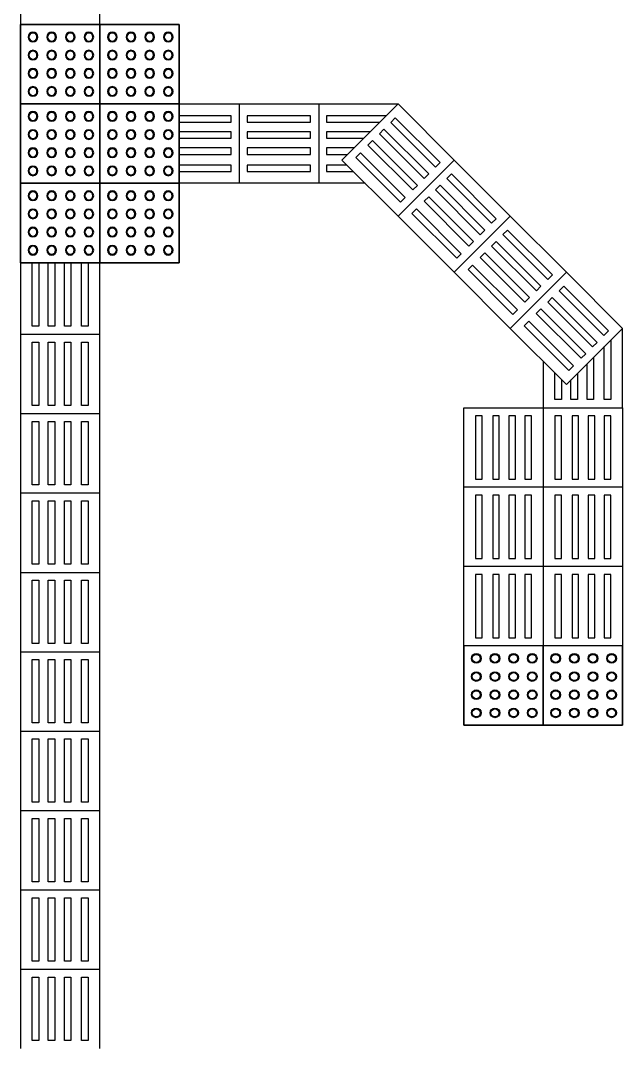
# Model space of a CAD drawing. Header units: metres. Extents: x 341 to 459, y 1341 to 1425.
# Drawn here: x 432.959 to 434.855, y 1391.608 to 1394.833 of the extents above; entities that cross this region are included whole.
import ezdxf

# ---------------------------------------------------------------- set-up
doc = ezdxf.new("R2010")
doc.units = ezdxf.units.M
doc.layers.add('Itens de detalhe', color=7, linetype='Continuous')
doc.layers.add('Notas de texto-1', color=7, linetype='Continuous')

# ---------------------------------------------------------------- blocks, each defined once
blk = doc.blocks.new('piso tatil')
at = {"layer": 'Itens de detalhe', "color": 252, "true_color": 0x939598}
for p, q in [((-78.855, 45.4366), (-78.855, 45.1866)), ((-78.855, 45.4366), (-78.855, 45.1866)), ((-78.605, 45.1866), (-78.605, 45.4366)), ((-78.605, 45.1866), (-78.605, 45.4366)), ((-78.855, 44.4366), (-78.855, 44.2113)), ((-78.855, 44.4366), (-78.855, 44.2113)), ((-78.8181, 44.237), (-78.8181, 44.4365)), ((-78.8181, 44.4365), (-78.7976, 44.4365)), ((-78.7976, 44.4365), (-78.7976, 44.237)), ((-78.7674, 44.237), (-78.7674, 44.4365)), ((-78.7674, 44.4365), (-78.7469, 44.4365)), ((-78.7469, 44.4365), (-78.7469, 44.237)), ((-78.7167, 44.237), (-78.7167, 44.4365)), ((-78.7167, 44.4365), (-78.6962, 44.4365)), ((-78.6962, 44.4365), (-78.6962, 44.237)), ((-78.6624, 44.237), (-78.6624, 44.4365)), ((-78.6624, 44.4365), (-78.642, 44.4365)), ((-78.642, 44.4365), (-78.642, 44.237)), ((-78.605, 44.2113), (-78.605, 44.4366)), ((-78.605, 44.2113), (-78.605, 44.4366)), ((-78.7976, 44.237), (-78.8181, 44.237)), ((-78.7469, 44.237), (-78.7674, 44.237)), ((-78.6962, 44.237), (-78.7167, 44.237)), ((-78.642, 44.237), (-78.6624, 44.237)), ((-76.9585, 43.9795), (-76.9585, 44.2295)), ((-76.9585, 43.9795), (-76.9585, 44.2295)), ((-78.855, 44.2113), (-78.855, 43.9613)), ((-78.855, 44.2113), (-78.855, 43.9613)), ((-78.855, 44.2113), (-78.605, 44.2113)), ((-78.855, 44.2113), (-78.605, 44.2113)), ((-78.8181, 43.987), (-78.8181, 44.1865)), ((-78.8181, 44.1865), (-78.7976, 44.1865)), ((-78.7976, 44.1865), (-78.7976, 43.987)), ((-78.7674, 43.987), (-78.7674, 44.1865)), ((-78.7674, 44.1865), (-78.7469, 44.1865)), ((-78.7469, 44.1865), (-78.7469, 43.987)), ((-78.7167, 43.987), (-78.7167, 44.1865)), ((-78.7167, 44.1865), (-78.6962, 44.1865)), ((-78.6962, 44.1865), (-78.6962, 43.987)), ((-78.6624, 43.987), (-78.6624, 44.1865)), ((-78.6624, 44.1865), (-78.642, 44.1865)), ((-78.642, 44.1865), (-78.642, 43.987)), ((-78.605, 43.9613), (-78.605, 44.2113)), ((-78.605, 43.9613), (-78.605, 44.2113)), ((-76.9954, 44.1925), (-76.9954, 44.0052)), ((-77.0159, 44.0052), (-77.0159, 44.1721)), ((-77.2085, 44.1259), (-77.2085, 43.9795)), ((-77.2085, 44.1259), (-77.2085, 43.9795)), ((-77.0497, 44.1383), (-77.0497, 44.0052)), ((-77.0701, 44.0052), (-77.0701, 44.1179)), ((-77.1715, 44.0052), (-77.1715, 44.089)), ((-77.1511, 44.0685), (-77.1511, 44.0052)), ((-77.1208, 44.0052), (-77.1208, 44.0672)), ((-77.1004, 44.0876), (-77.1004, 44.0052)), ((-77.1511, 44.0052), (-77.1715, 44.0052)), ((-77.1004, 44.0052), (-77.1208, 44.0052)), ((-77.0497, 44.0052), (-77.0701, 44.0052)), ((-76.9954, 44.0052), (-77.0159, 44.0052)), ((-78.855, 43.9613), (-78.855, 43.7113)), ((-78.855, 43.9613), (-78.855, 43.7113)), ((-78.855, 43.9613), (-78.605, 43.9613)), ((-78.855, 43.9613), (-78.605, 43.9613)), ((-78.7976, 43.987), (-78.8181, 43.987)), ((-78.7469, 43.987), (-78.7674, 43.987)), ((-78.6962, 43.987), (-78.7167, 43.987)), ((-78.642, 43.987), (-78.6624, 43.987)), ((-78.605, 43.7113), (-78.605, 43.9613)), ((-78.605, 43.7113), (-78.605, 43.9613)), ((-77.2085, 43.9795), (-76.9585, 43.9795)), ((-77.2085, 43.9795), (-76.9585, 43.9795)), ((-78.8181, 43.737), (-78.8181, 43.9365)), ((-78.8181, 43.9365), (-78.7976, 43.9365)), ((-78.7976, 43.9365), (-78.7976, 43.737)), ((-78.7674, 43.737), (-78.7674, 43.9365)), ((-78.7674, 43.9365), (-78.7469, 43.9365)), ((-78.7469, 43.9365), (-78.7469, 43.737)), ((-78.7167, 43.737), (-78.7167, 43.9365)), ((-78.7167, 43.9365), (-78.6962, 43.9365)), ((-78.6962, 43.9365), (-78.6962, 43.737)), ((-78.6624, 43.737), (-78.6624, 43.9365)), ((-78.6624, 43.9365), (-78.642, 43.9365)), ((-78.642, 43.9365), (-78.642, 43.737)), ((-78.7976, 43.737), (-78.8181, 43.737)), ((-78.7469, 43.737), (-78.7674, 43.737)), ((-78.6962, 43.737), (-78.7167, 43.737)), ((-78.642, 43.737), (-78.6624, 43.737)), ((-78.855, 43.7113), (-78.855, 43.4613)), ((-78.855, 43.7113), (-78.855, 43.4613)), ((-78.855, 43.7113), (-78.605, 43.7113)), ((-78.855, 43.7113), (-78.605, 43.7113)), ((-78.605, 43.4613), (-78.605, 43.7113)), ((-78.605, 43.4613), (-78.605, 43.7113)), ((-78.8181, 43.487), (-78.8181, 43.6865)), ((-78.8181, 43.6865), (-78.7976, 43.6865)), ((-78.7976, 43.6865), (-78.7976, 43.487)), ((-78.7674, 43.487), (-78.7674, 43.6865)), ((-78.7674, 43.6865), (-78.7469, 43.6865)), ((-78.7469, 43.6865), (-78.7469, 43.487)), ((-78.7167, 43.487), (-78.7167, 43.6865)), ((-78.7167, 43.6865), (-78.6962, 43.6865)), ((-78.6962, 43.6865), (-78.6962, 43.487)), ((-78.6624, 43.487), (-78.6624, 43.6865)), ((-78.6624, 43.6865), (-78.642, 43.6865)), ((-78.642, 43.6865), (-78.642, 43.487)), ((-78.7976, 43.487), (-78.8181, 43.487)), ((-78.7469, 43.487), (-78.7674, 43.487)), ((-78.6962, 43.487), (-78.7167, 43.487)), ((-78.642, 43.487), (-78.6624, 43.487)), ((-78.855, 43.4613), (-78.855, 43.2113)), ((-78.855, 43.4613), (-78.855, 43.2113)), ((-78.855, 43.4613), (-78.605, 43.4613)), ((-78.855, 43.4613), (-78.605, 43.4613)), ((-78.605, 43.2113), (-78.605, 43.4613)), ((-78.605, 43.2113), (-78.605, 43.4613)), ((-78.8181, 43.237), (-78.8181, 43.4365)), ((-78.8181, 43.4365), (-78.7976, 43.4365)), ((-78.7976, 43.4365), (-78.7976, 43.237)), ((-78.7674, 43.237), (-78.7674, 43.4365)), ((-78.7674, 43.4365), (-78.7469, 43.4365)), ((-78.7469, 43.4365), (-78.7469, 43.237)), ((-78.7167, 43.237), (-78.7167, 43.4365)), ((-78.7167, 43.4365), (-78.6962, 43.4365)), ((-78.6962, 43.4365), (-78.6962, 43.237)), ((-78.6624, 43.237), (-78.6624, 43.4365)), ((-78.6624, 43.4365), (-78.642, 43.4365)), ((-78.642, 43.4365), (-78.642, 43.237)), ((-78.7976, 43.237), (-78.8181, 43.237)), ((-78.7469, 43.237), (-78.7674, 43.237)), ((-78.6962, 43.237), (-78.7167, 43.237)), ((-78.642, 43.237), (-78.6624, 43.237)), ((-77.4585, 43.2295), (-77.4585, 42.9795)), ((-77.4585, 42.9795), (-77.4585, 43.2295)), ((-77.2085, 42.9795), (-77.2085, 43.2295)), ((-77.2085, 43.2295), (-77.2085, 42.9795)), ((-76.9585, 42.9795), (-76.9585, 43.2295)), ((-76.9585, 43.2295), (-76.9585, 42.9795)), ((-78.855, 43.2113), (-78.855, 42.9613)), ((-78.855, 43.2113), (-78.855, 42.9613)), ((-78.855, 43.2113), (-78.605, 43.2113)), ((-78.855, 43.2113), (-78.605, 43.2113)), ((-78.8181, 42.987), (-78.8181, 43.1865)), ((-78.8181, 43.1865), (-78.7976, 43.1865)), ((-78.7976, 43.1865), (-78.7976, 42.987)), ((-78.7674, 42.987), (-78.7674, 43.1865)), ((-78.7674, 43.1865), (-78.7469, 43.1865)), ((-78.7469, 43.1865), (-78.7469, 42.987)), ((-78.7167, 42.987), (-78.7167, 43.1865)), ((-78.7167, 43.1865), (-78.6962, 43.1865)), ((-78.6962, 43.1865), (-78.6962, 42.987)), ((-78.6624, 42.987), (-78.6624, 43.1865)), ((-78.6624, 43.1865), (-78.642, 43.1865)), ((-78.642, 43.1865), (-78.642, 42.987)), ((-78.605, 42.9613), (-78.605, 43.2113)), ((-78.605, 42.9613), (-78.605, 43.2113)), ((-78.855, 42.9613), (-78.855, 42.7113)), ((-78.855, 42.9613), (-78.855, 42.7113)), ((-78.855, 42.9613), (-78.605, 42.9613)), ((-78.855, 42.9613), (-78.605, 42.9613)), ((-78.7976, 42.987), (-78.8181, 42.987)), ((-78.7469, 42.987), (-78.7674, 42.987)), ((-78.6962, 42.987), (-78.7167, 42.987)), ((-78.642, 42.987), (-78.6624, 42.987)), ((-78.605, 42.7113), (-78.605, 42.9613)), ((-78.605, 42.7113), (-78.605, 42.9613)), ((-77.4585, 42.9795), (-77.2085, 42.9795)), ((-77.2085, 42.9795), (-77.4585, 42.9795)), ((-77.2085, 42.9795), (-76.9585, 42.9795)), ((-76.9585, 42.9795), (-77.2085, 42.9795)), ((-78.8181, 42.737), (-78.8181, 42.9365)), ((-78.8181, 42.9365), (-78.7976, 42.9365)), ((-78.7976, 42.9365), (-78.7976, 42.737)), ((-78.7674, 42.737), (-78.7674, 42.9365)), ((-78.7674, 42.9365), (-78.7469, 42.9365)), ((-78.7469, 42.9365), (-78.7469, 42.737)), ((-78.7167, 42.737), (-78.7167, 42.9365)), ((-78.7167, 42.9365), (-78.6962, 42.9365)), ((-78.6962, 42.9365), (-78.6962, 42.737)), ((-78.6624, 42.737), (-78.6624, 42.9365)), ((-78.6624, 42.9365), (-78.642, 42.9365)), ((-78.642, 42.9365), (-78.642, 42.737)), ((-78.7976, 42.737), (-78.8181, 42.737)), ((-78.7469, 42.737), (-78.7674, 42.737)), ((-78.6962, 42.737), (-78.7167, 42.737)), ((-78.642, 42.737), (-78.6624, 42.737)), ((-78.855, 42.7113), (-78.855, 42.4613)), ((-78.855, 42.7113), (-78.855, 42.4613)), ((-78.855, 42.7113), (-78.605, 42.7113)), ((-78.855, 42.7113), (-78.605, 42.7113)), ((-78.605, 42.4613), (-78.605, 42.7113)), ((-78.605, 42.4613), (-78.605, 42.7113)), ((-78.8181, 42.487), (-78.8181, 42.6865)), ((-78.8181, 42.6865), (-78.7976, 42.6865)), ((-78.7976, 42.6865), (-78.7976, 42.487)), ((-78.7674, 42.487), (-78.7674, 42.6865)), ((-78.7674, 42.6865), (-78.7469, 42.6865)), ((-78.7469, 42.6865), (-78.7469, 42.487)), ((-78.7167, 42.487), (-78.7167, 42.6865)), ((-78.7167, 42.6865), (-78.6962, 42.6865)), ((-78.6962, 42.6865), (-78.6962, 42.487)), ((-78.6624, 42.487), (-78.6624, 42.6865)), ((-78.6624, 42.6865), (-78.642, 42.6865)), ((-78.642, 42.6865), (-78.642, 42.487)), ((-78.7976, 42.487), (-78.8181, 42.487)), ((-78.7469, 42.487), (-78.7674, 42.487)), ((-78.6962, 42.487), (-78.7167, 42.487)), ((-78.642, 42.487), (-78.6624, 42.487)), ((-78.855, 42.4613), (-78.855, 42.2113)), ((-78.855, 42.4613), (-78.855, 42.2113)), ((-78.855, 42.4613), (-78.605, 42.4613)), ((-78.855, 42.4613), (-78.605, 42.4613)), ((-78.605, 42.2113), (-78.605, 42.4613)), ((-78.605, 42.2113), (-78.605, 42.4613)), ((-78.8181, 42.237), (-78.8181, 42.4365)), ((-78.8181, 42.4365), (-78.7976, 42.4365)), ((-78.7976, 42.4365), (-78.7976, 42.237)), ((-78.7674, 42.237), (-78.7674, 42.4365)), ((-78.7674, 42.4365), (-78.7469, 42.4365)), ((-78.7469, 42.4365), (-78.7469, 42.237)), ((-78.7167, 42.237), (-78.7167, 42.4365)), ((-78.7167, 42.4365), (-78.6962, 42.4365)), ((-78.6962, 42.4365), (-78.6962, 42.237)), ((-78.6624, 42.237), (-78.6624, 42.4365)), ((-78.6624, 42.4365), (-78.642, 42.4365)), ((-78.642, 42.4365), (-78.642, 42.237)), ((-78.7976, 42.237), (-78.8181, 42.237)), ((-78.7469, 42.237), (-78.7674, 42.237)), ((-78.6962, 42.237), (-78.7167, 42.237)), ((-78.642, 42.237), (-78.6624, 42.237)), ((-78.855, 42.2113), (-78.855, 41.9613)), ((-78.855, 42.2113), (-78.855, 41.9613)), ((-78.855, 42.2113), (-78.605, 42.2113)), ((-78.855, 42.2113), (-78.605, 42.2113)), ((-78.605, 41.9613), (-78.605, 42.2113)), ((-78.605, 41.9613), (-78.605, 42.2113)), ((-78.8181, 41.987), (-78.8181, 42.1865)), ((-78.8181, 42.1865), (-78.7976, 42.1865)), ((-78.7976, 42.1865), (-78.7976, 41.987)), ((-78.7674, 41.987), (-78.7674, 42.1865)), ((-78.7674, 42.1865), (-78.7469, 42.1865)), ((-78.7469, 42.1865), (-78.7469, 41.987)), ((-78.7167, 41.987), (-78.7167, 42.1865)), ((-78.7167, 42.1865), (-78.6962, 42.1865)), ((-78.6962, 42.1865), (-78.6962, 41.987)), ((-78.6624, 41.987), (-78.6624, 42.1865)), ((-78.6624, 42.1865), (-78.642, 42.1865)), ((-78.642, 42.1865), (-78.642, 41.987)), ((-78.7976, 41.987), (-78.8181, 41.987)), ((-78.7469, 41.987), (-78.7674, 41.987)), ((-78.6962, 41.987), (-78.7167, 41.987)), ((-78.642, 41.987), (-78.6624, 41.987))]:
    blk.add_line(p, q, dxfattribs=at)
at = {"layer": 'Itens de detalhe', "color": 252, "true_color": 0x939598, "extrusion": (0, 0, -1)}
for p, q in [((-78.855, 44.9366), (-78.855, 45.1866)), ((-78.855, 45.1866), (-78.605, 45.1866)), ((-78.605, 45.1866), (-78.855, 45.1866)), ((-78.855, 45.1866), (-78.855, 44.9366)), ((-78.605, 45.1866), (-78.355, 45.1866)), ((-78.355, 45.1866), (-78.605, 45.1866)), ((-78.605, 45.1866), (-78.605, 44.9366)), ((-78.605, 44.9366), (-78.605, 45.1866)), ((-78.355, 45.1866), (-78.355, 44.9366)), ((-78.355, 44.9366), (-78.355, 45.1866)), ((-78.855, 44.6866), (-78.855, 44.9366)), ((-78.855, 44.9366), (-78.855, 44.6866)), ((-78.605, 44.9366), (-78.855, 44.9366)), ((-78.855, 44.9366), (-78.605, 44.9366)), ((-78.605, 44.9366), (-78.605, 44.6866)), ((-78.605, 44.6866), (-78.605, 44.9366)), ((-78.355, 44.9366), (-78.605, 44.9366)), ((-78.605, 44.9366), (-78.355, 44.9366)), ((-78.355, 44.9366), (-78.1656, 44.9366)), ((-78.355, 44.9366), (-78.1656, 44.9366)), ((-78.355, 44.9366), (-78.355, 44.6866)), ((-78.355, 44.6866), (-78.355, 44.9366)), ((-78.1656, 44.9366), (-77.9156, 44.9366)), ((-78.1656, 44.9366), (-77.9156, 44.9366)), ((-78.1656, 44.9366), (-78.1656, 44.6866)), ((-78.1656, 44.9366), (-78.1656, 44.6866)), ((-77.9156, 44.9366), (-77.6656, 44.9366)), ((-77.9156, 44.9366), (-77.6656, 44.9366)), ((-77.9156, 44.9366), (-77.9156, 44.6866)), ((-77.9156, 44.9366), (-77.9156, 44.6866)), ((-77.8423, 44.7598), (-77.6656, 44.9366)), ((-77.8423, 44.7598), (-77.6656, 44.9366)), ((-77.6656, 44.9366), (-77.4888, 44.7598)), ((-77.6656, 44.9366), (-77.4888, 44.7598)), ((-78.1912, 44.8996), (-78.355, 44.8996)), ((-78.1912, 44.8792), (-78.1912, 44.8996)), ((-77.9412, 44.8996), (-78.1407, 44.8996)), ((-78.1407, 44.8996), (-78.1407, 44.8792)), ((-77.9412, 44.8792), (-77.9412, 44.8996)), ((-77.7025, 44.8996), (-77.8907, 44.8996)), ((-77.8907, 44.8996), (-77.8907, 44.8792)), ((-78.355, 44.8792), (-78.1912, 44.8792)), ((-78.1407, 44.8792), (-77.9412, 44.8792)), ((-77.8907, 44.8792), (-77.723, 44.8792)), ((-77.6742, 44.8929), (-77.6886, 44.8785)), ((-77.6886, 44.8785), (-77.5475, 44.7374)), ((-77.5331, 44.7518), (-77.6742, 44.8929)), ((-78.1912, 44.8489), (-78.355, 44.8489)), ((-78.1912, 44.8285), (-78.1912, 44.8489)), ((-77.9412, 44.8489), (-78.1407, 44.8489)), ((-78.1407, 44.8489), (-78.1407, 44.8285)), ((-77.9412, 44.8285), (-77.9412, 44.8489)), ((-77.7532, 44.8489), (-77.8907, 44.8489)), ((-77.8907, 44.8489), (-77.8907, 44.8285)), ((-77.71, 44.857), (-77.7244, 44.8426)), ((-77.7244, 44.8426), (-77.5834, 44.7015)), ((-77.5689, 44.716), (-77.71, 44.857)), ((-78.355, 44.8285), (-78.1912, 44.8285)), ((-78.1407, 44.8285), (-77.9412, 44.8285)), ((-77.8907, 44.8285), (-77.7737, 44.8285)), ((-77.7459, 44.8212), (-77.7603, 44.8068)), ((-77.7603, 44.8068), (-77.6192, 44.6657)), ((-77.6048, 44.6801), (-77.7459, 44.8212)), ((-78.1912, 44.7982), (-78.355, 44.7982)), ((-78.355, 44.7778), (-78.1912, 44.7778)), ((-78.1912, 44.7778), (-78.1912, 44.7982)), ((-77.9412, 44.7982), (-78.1407, 44.7982)), ((-78.1407, 44.7982), (-78.1407, 44.7778)), ((-78.1407, 44.7778), (-77.9412, 44.7778)), ((-77.9412, 44.7778), (-77.9412, 44.7982)), ((-77.8039, 44.7982), (-77.8907, 44.7982)), ((-77.8907, 44.7982), (-77.8907, 44.7778)), ((-77.8907, 44.7778), (-77.8244, 44.7778)), ((-77.7842, 44.7829), (-77.7986, 44.7684)), ((-77.7986, 44.7684), (-77.6576, 44.6273)), ((-77.6431, 44.6418), (-77.7842, 44.7829)), ((-78.1912, 44.744), (-78.355, 44.744)), ((-78.1912, 44.7236), (-78.1912, 44.744)), ((-77.9412, 44.744), (-78.1407, 44.744)), ((-78.1407, 44.744), (-78.1407, 44.7236)), ((-77.9412, 44.7236), (-77.9412, 44.744)), ((-77.8265, 44.744), (-77.8907, 44.744)), ((-77.8907, 44.744), (-77.8907, 44.7236)), ((-77.6656, 44.583), (-77.8423, 44.7598)), ((-77.6656, 44.583), (-77.8423, 44.7598)), ((-77.4888, 44.7598), (-77.6656, 44.583)), ((-77.4888, 44.7598), (-77.6656, 44.583)), ((-77.5475, 44.7374), (-77.5331, 44.7518)), ((-77.4888, 44.7598), (-77.312, 44.583)), ((-77.4888, 44.7598), (-77.312, 44.583)), ((-78.355, 44.7236), (-78.1912, 44.7236)), ((-78.1407, 44.7236), (-77.9412, 44.7236)), ((-77.8907, 44.7236), (-77.8061, 44.7236)), ((-77.5834, 44.7015), (-77.5689, 44.716)), ((-77.4974, 44.7161), (-77.5118, 44.7017)), ((-77.3563, 44.575), (-77.4974, 44.7161)), ((-78.855, 44.4366), (-78.855, 44.6866)), ((-78.855, 44.6866), (-78.605, 44.6866)), ((-78.605, 44.6866), (-78.855, 44.6866)), ((-78.855, 44.6866), (-78.855, 44.4366)), ((-78.605, 44.6866), (-78.355, 44.6866)), ((-78.355, 44.6866), (-78.605, 44.6866)), ((-78.605, 44.6866), (-78.605, 44.4366)), ((-78.605, 44.4366), (-78.605, 44.6866)), ((-78.1656, 44.6866), (-78.355, 44.6866)), ((-78.1656, 44.6866), (-78.355, 44.6866)), ((-78.355, 44.6866), (-78.355, 44.4366)), ((-78.355, 44.4366), (-78.355, 44.6866)), ((-77.9156, 44.6866), (-78.1656, 44.6866)), ((-77.9156, 44.6866), (-78.1656, 44.6866)), ((-77.7691, 44.6866), (-77.9156, 44.6866)), ((-77.7691, 44.6866), (-77.9156, 44.6866)), ((-77.6192, 44.6657), (-77.6048, 44.6801)), ((-77.5332, 44.6803), (-77.5477, 44.6658)), ((-77.3922, 44.5392), (-77.5332, 44.6803)), ((-77.5118, 44.7017), (-77.3707, 44.5606)), ((-77.6576, 44.6273), (-77.6431, 44.6418)), ((-77.5691, 44.6444), (-77.5835, 44.63)), ((-77.428, 44.5033), (-77.5691, 44.6444)), ((-77.5477, 44.6658), (-77.4066, 44.5248)), ((-77.6074, 44.6061), (-77.6219, 44.5916)), ((-77.4663, 44.465), (-77.6074, 44.6061)), ((-77.5835, 44.63), (-77.4424, 44.4889)), ((-77.4888, 44.4063), (-77.6656, 44.583)), ((-77.4888, 44.4063), (-77.6656, 44.583)), ((-77.6219, 44.5916), (-77.4808, 44.4506)), ((-77.312, 44.583), (-77.4888, 44.4063)), ((-77.312, 44.583), (-77.4888, 44.4063)), ((-77.3707, 44.5606), (-77.3563, 44.575)), ((-77.312, 44.583), (-77.1352, 44.4063)), ((-77.312, 44.583), (-77.1352, 44.4063)), ((-77.4066, 44.5248), (-77.3922, 44.5392)), ((-77.3206, 44.5393), (-77.335, 44.5249)), ((-77.335, 44.5249), (-77.194, 44.3838)), ((-77.1795, 44.3983), (-77.3206, 44.5393)), ((-77.4424, 44.4889), (-77.428, 44.5033)), ((-77.3565, 44.5035), (-77.3709, 44.4891)), ((-77.3709, 44.4891), (-77.2298, 44.348)), ((-77.2154, 44.3624), (-77.3565, 44.5035)), ((-77.4808, 44.4506), (-77.4663, 44.465)), ((-77.3923, 44.4676), (-77.4067, 44.4532)), ((-77.4067, 44.4532), (-77.2657, 44.3121)), ((-77.2512, 44.3266), (-77.3923, 44.4676)), ((-78.605, 44.4366), (-78.855, 44.4366)), ((-78.855, 44.4366), (-78.605, 44.4366)), ((-78.355, 44.4366), (-78.605, 44.4366)), ((-78.605, 44.4366), (-78.355, 44.4366)), ((-77.4306, 44.4293), (-77.4451, 44.4149)), ((-77.4451, 44.4149), (-77.304, 44.2738)), ((-77.2896, 44.2882), (-77.4306, 44.4293)), ((-77.312, 44.2295), (-77.4888, 44.4063)), ((-77.312, 44.2295), (-77.4888, 44.4063)), ((-77.1352, 44.4063), (-77.312, 44.2295)), ((-77.1352, 44.4063), (-77.312, 44.2295)), ((-77.194, 44.3838), (-77.1795, 44.3983)), ((-77.1352, 44.4063), (-76.9585, 44.2295)), ((-77.1352, 44.4063), (-76.9585, 44.2295)), ((-77.2298, 44.348), (-77.2154, 44.3624)), ((-77.1438, 44.3626), (-77.1583, 44.3481)), ((-77.1583, 44.3481), (-77.0172, 44.2071)), ((-77.0028, 44.2215), (-77.1438, 44.3626)), ((-77.2657, 44.3121), (-77.2512, 44.3266)), ((-77.1797, 44.3267), (-77.1941, 44.3123)), ((-77.0386, 44.1856), (-77.1797, 44.3267)), ((-77.304, 44.2738), (-77.2896, 44.2882)), ((-77.2155, 44.2909), (-77.23, 44.2764)), ((-77.0745, 44.1498), (-77.2155, 44.2909)), ((-77.1941, 44.3123), (-77.053, 44.1712)), ((-77.2539, 44.2525), (-77.2683, 44.2381)), ((-77.1128, 44.1114), (-77.2539, 44.2525)), ((-77.23, 44.2764), (-77.0889, 44.1354)), ((-77.1352, 44.0527), (-77.312, 44.2295)), ((-77.1352, 44.0527), (-77.312, 44.2295)), ((-77.2683, 44.2381), (-77.1272, 44.097)), ((-76.9585, 44.2295), (-77.1352, 44.0527)), ((-76.9585, 44.2295), (-77.1352, 44.0527)), ((-77.0172, 44.2071), (-77.0028, 44.2215)), ((-77.053, 44.1712), (-77.0386, 44.1856)), ((-77.0889, 44.1354), (-77.0745, 44.1498)), ((-77.1272, 44.097), (-77.1128, 44.1114)), ((-77.4585, 43.9795), (-77.2085, 43.9795)), ((-77.4585, 43.7295), (-77.4585, 43.9795)), ((-77.4585, 43.7295), (-77.4585, 43.9795)), ((-77.4585, 43.9795), (-77.2085, 43.9795)), ((-77.2085, 43.9795), (-77.2085, 43.7295)), ((-77.2085, 43.9795), (-77.2085, 43.7295)), ((-76.9585, 43.9795), (-76.9585, 43.7295)), ((-76.9585, 43.9795), (-76.9585, 43.7295)), ((-77.4215, 43.9547), (-77.4215, 43.7552)), ((-77.4011, 43.9547), (-77.4215, 43.9547)), ((-77.4011, 43.7552), (-77.4011, 43.9547)), ((-77.3673, 43.9547), (-77.3673, 43.7552)), ((-77.3468, 43.9547), (-77.3673, 43.9547)), ((-77.3468, 43.7552), (-77.3468, 43.9547)), ((-77.3166, 43.9547), (-77.3166, 43.7552)), ((-77.2961, 43.9547), (-77.3166, 43.9547)), ((-77.2961, 43.7552), (-77.2961, 43.9547)), ((-77.2659, 43.9547), (-77.2659, 43.7552)), ((-77.2454, 43.9547), (-77.2659, 43.9547)), ((-77.2454, 43.7552), (-77.2454, 43.9547)), ((-77.1715, 43.9547), (-77.1715, 43.7552)), ((-77.1511, 43.9547), (-77.1715, 43.9547)), ((-77.1511, 43.7552), (-77.1511, 43.9547)), ((-77.1173, 43.9547), (-77.1173, 43.7552)), ((-77.0968, 43.9547), (-77.1173, 43.9547)), ((-77.0968, 43.7552), (-77.0968, 43.9547)), ((-77.0666, 43.9547), (-77.0666, 43.7552)), ((-77.0461, 43.9547), (-77.0666, 43.9547)), ((-77.0461, 43.7552), (-77.0461, 43.9547)), ((-77.0159, 43.9547), (-77.0159, 43.7552)), ((-76.9954, 43.9547), (-77.0159, 43.9547)), ((-76.9954, 43.7552), (-76.9954, 43.9547)), ((-77.4215, 43.7552), (-77.4011, 43.7552)), ((-77.3673, 43.7552), (-77.3468, 43.7552)), ((-77.3166, 43.7552), (-77.2961, 43.7552)), ((-77.2659, 43.7552), (-77.2454, 43.7552)), ((-77.1715, 43.7552), (-77.1511, 43.7552)), ((-77.1173, 43.7552), (-77.0968, 43.7552)), ((-77.0666, 43.7552), (-77.0461, 43.7552)), ((-77.0159, 43.7552), (-76.9954, 43.7552)), ((-77.4585, 43.4795), (-77.4585, 43.7295)), ((-77.4585, 43.4795), (-77.4585, 43.7295)), ((-77.2085, 43.7295), (-77.4585, 43.7295)), ((-77.2085, 43.7295), (-77.4585, 43.7295)), ((-77.4215, 43.7047), (-77.4215, 43.5052)), ((-77.4011, 43.7047), (-77.4215, 43.7047)), ((-77.4011, 43.5052), (-77.4011, 43.7047)), ((-77.3673, 43.7047), (-77.3673, 43.5052)), ((-77.3468, 43.7047), (-77.3673, 43.7047)), ((-77.3468, 43.5052), (-77.3468, 43.7047)), ((-77.3166, 43.7047), (-77.3166, 43.5052)), ((-77.2961, 43.7047), (-77.3166, 43.7047)), ((-77.2961, 43.5052), (-77.2961, 43.7047)), ((-77.2659, 43.7047), (-77.2659, 43.5052)), ((-77.2454, 43.7047), (-77.2659, 43.7047)), ((-77.2454, 43.5052), (-77.2454, 43.7047)), ((-76.9585, 43.7295), (-77.2085, 43.7295)), ((-76.9585, 43.7295), (-77.2085, 43.7295)), ((-77.2085, 43.7295), (-77.2085, 43.4795)), ((-77.2085, 43.7295), (-77.2085, 43.4795)), ((-77.1715, 43.7047), (-77.1715, 43.5052)), ((-77.1511, 43.7047), (-77.1715, 43.7047)), ((-77.1511, 43.5052), (-77.1511, 43.7047)), ((-77.1173, 43.7047), (-77.1173, 43.5052)), ((-77.0968, 43.7047), (-77.1173, 43.7047)), ((-77.0968, 43.5052), (-77.0968, 43.7047)), ((-77.0666, 43.7047), (-77.0666, 43.5052)), ((-77.0461, 43.7047), (-77.0666, 43.7047)), ((-77.0461, 43.5052), (-77.0461, 43.7047)), ((-77.0159, 43.7047), (-77.0159, 43.5052)), ((-76.9954, 43.7047), (-77.0159, 43.7047)), ((-76.9954, 43.5052), (-76.9954, 43.7047)), ((-76.9585, 43.7295), (-76.9585, 43.4795)), ((-76.9585, 43.7295), (-76.9585, 43.4795)), ((-77.4585, 43.2295), (-77.4585, 43.4795)), ((-77.4585, 43.2295), (-77.4585, 43.4795)), ((-77.2085, 43.4795), (-77.4585, 43.4795)), ((-77.2085, 43.4795), (-77.4585, 43.4795)), ((-77.4215, 43.5052), (-77.4011, 43.5052)), ((-77.3673, 43.5052), (-77.3468, 43.5052)), ((-77.3166, 43.5052), (-77.2961, 43.5052)), ((-77.2659, 43.5052), (-77.2454, 43.5052)), ((-76.9585, 43.4795), (-77.2085, 43.4795)), ((-76.9585, 43.4795), (-77.2085, 43.4795)), ((-77.2085, 43.4795), (-77.2085, 43.2295)), ((-77.2085, 43.4795), (-77.2085, 43.2295)), ((-77.1715, 43.5052), (-77.1511, 43.5052)), ((-77.1173, 43.5052), (-77.0968, 43.5052)), ((-77.0666, 43.5052), (-77.0461, 43.5052)), ((-77.0159, 43.5052), (-76.9954, 43.5052)), ((-76.9585, 43.4795), (-76.9585, 43.2295)), ((-76.9585, 43.4795), (-76.9585, 43.2295)), ((-77.4215, 43.4547), (-77.4215, 43.2552)), ((-77.4011, 43.4547), (-77.4215, 43.4547)), ((-77.4011, 43.2552), (-77.4011, 43.4547)), ((-77.3673, 43.4547), (-77.3673, 43.2552)), ((-77.3468, 43.4547), (-77.3673, 43.4547)), ((-77.3468, 43.2552), (-77.3468, 43.4547)), ((-77.3166, 43.4547), (-77.3166, 43.2552)), ((-77.2961, 43.4547), (-77.3166, 43.4547)), ((-77.2961, 43.2552), (-77.2961, 43.4547)), ((-77.2659, 43.4547), (-77.2659, 43.2552)), ((-77.2454, 43.4547), (-77.2659, 43.4547)), ((-77.2454, 43.2552), (-77.2454, 43.4547)), ((-77.1715, 43.4547), (-77.1715, 43.2552)), ((-77.1511, 43.4547), (-77.1715, 43.4547)), ((-77.1511, 43.2552), (-77.1511, 43.4547)), ((-77.1173, 43.4547), (-77.1173, 43.2552)), ((-77.0968, 43.4547), (-77.1173, 43.4547)), ((-77.0968, 43.2552), (-77.0968, 43.4547)), ((-77.0666, 43.4547), (-77.0666, 43.2552)), ((-77.0461, 43.4547), (-77.0666, 43.4547)), ((-77.0461, 43.2552), (-77.0461, 43.4547)), ((-77.0159, 43.4547), (-77.0159, 43.2552)), ((-76.9954, 43.4547), (-77.0159, 43.4547)), ((-76.9954, 43.2552), (-76.9954, 43.4547)), ((-77.4215, 43.2552), (-77.4011, 43.2552)), ((-77.3673, 43.2552), (-77.3468, 43.2552)), ((-77.3166, 43.2552), (-77.2961, 43.2552)), ((-77.2659, 43.2552), (-77.2454, 43.2552)), ((-77.1715, 43.2552), (-77.1511, 43.2552)), ((-77.1173, 43.2552), (-77.0968, 43.2552)), ((-77.0666, 43.2552), (-77.0461, 43.2552)), ((-77.0159, 43.2552), (-76.9954, 43.2552)), ((-77.2085, 43.2295), (-77.4585, 43.2295)), ((-77.2085, 43.2295), (-77.4585, 43.2295)), ((-76.9585, 43.2295), (-77.2085, 43.2295)), ((-76.9585, 43.2295), (-77.2085, 43.2295))]:
    blk.add_line(p, q, dxfattribs=at)
for centre, radius in [((78.8156, 45.1474), 0.0152), ((78.8156, 45.1474), 0.0126), ((78.757, 45.1474), 0.0152), ((78.757, 45.1474), 0.0126), ((78.6983, 45.1474), 0.0152), ((78.6983, 45.1474), 0.0126), ((78.6396, 45.1474), 0.0152), ((78.6396, 45.1474), 0.0126), ((78.5656, 45.1474), 0.0152), ((78.5656, 45.1474), 0.0126), ((78.507, 45.1474), 0.0152), ((78.507, 45.1474), 0.0126), ((78.4483, 45.1474), 0.0152), ((78.4483, 45.1474), 0.0126), ((78.3896, 45.1474), 0.0152), ((78.3896, 45.1474), 0.0126), ((78.8156, 45.0903), 0.0152), ((78.8156, 45.0903), 0.0126), ((78.757, 45.0903), 0.0152), ((78.757, 45.0903), 0.0126), ((78.6983, 45.0903), 0.0152), ((78.6983, 45.0903), 0.0126), ((78.6396, 45.0903), 0.0152), ((78.6396, 45.0903), 0.0126), ((78.5656, 45.0903), 0.0152), ((78.5656, 45.0903), 0.0126), ((78.507, 45.0903), 0.0152), ((78.507, 45.0903), 0.0126), ((78.4483, 45.0903), 0.0152), ((78.4483, 45.0903), 0.0126), ((78.3896, 45.0903), 0.0152), ((78.3896, 45.0903), 0.0126), ((78.8156, 45.0329), 0.0152), ((78.8156, 45.0329), 0.0126), ((78.757, 45.0329), 0.0152), ((78.757, 45.0329), 0.0126), ((78.6983, 45.0329), 0.0152), ((78.6983, 45.0329), 0.0126), ((78.6396, 45.0329), 0.0152), ((78.6396, 45.0329), 0.0126), ((78.5656, 45.0329), 0.0152), ((78.5656, 45.0329), 0.0126), ((78.507, 45.0329), 0.0152), ((78.507, 45.0329), 0.0126), ((78.4483, 45.0329), 0.0152), ((78.4483, 45.0329), 0.0126), ((78.3896, 45.0329), 0.0152), ((78.3896, 45.0329), 0.0126), ((78.8156, 44.9758), 0.0152), ((78.8156, 44.9758), 0.0126), ((78.757, 44.9758), 0.0152), ((78.757, 44.9758), 0.0126), ((78.6983, 44.9758), 0.0152), ((78.6983, 44.9758), 0.0126), ((78.6396, 44.9758), 0.0152), ((78.6396, 44.9758), 0.0126), ((78.5656, 44.9758), 0.0152), ((78.5656, 44.9758), 0.0126), ((78.507, 44.9758), 0.0152), ((78.507, 44.9758), 0.0126), ((78.4483, 44.9758), 0.0152), ((78.4483, 44.9758), 0.0126), ((78.3896, 44.9758), 0.0152), ((78.3896, 44.9758), 0.0126), ((78.8156, 44.8974), 0.0152), ((78.8156, 44.8974), 0.0126), ((78.757, 44.8974), 0.0152), ((78.757, 44.8974), 0.0126), ((78.6983, 44.8974), 0.0152), ((78.6983, 44.8974), 0.0126), ((78.6396, 44.8974), 0.0152), ((78.6396, 44.8974), 0.0126), ((78.5656, 44.8974), 0.0152), ((78.5656, 44.8974), 0.0126), ((78.507, 44.8974), 0.0152), ((78.507, 44.8974), 0.0126), ((78.4483, 44.8974), 0.0152), ((78.4483, 44.8974), 0.0126), ((78.3896, 44.8974), 0.0152), ((78.3896, 44.8974), 0.0126), ((78.8156, 44.8403), 0.0152), ((78.8156, 44.8403), 0.0126), ((78.757, 44.8403), 0.0152), ((78.757, 44.8403), 0.0126), ((78.6983, 44.8403), 0.0152), ((78.6983, 44.8403), 0.0126), ((78.6396, 44.8403), 0.0152), ((78.6396, 44.8403), 0.0126), ((78.5656, 44.8403), 0.0152), ((78.5656, 44.8403), 0.0126), ((78.507, 44.8403), 0.0152), ((78.507, 44.8403), 0.0126), ((78.4483, 44.8403), 0.0152), ((78.4483, 44.8403), 0.0126), ((78.3896, 44.8403), 0.0152), ((78.3896, 44.8403), 0.0126), ((78.8156, 44.7829), 0.0152), ((78.8156, 44.7829), 0.0126), ((78.757, 44.7829), 0.0152), ((78.757, 44.7829), 0.0126), ((78.6983, 44.7829), 0.0152), ((78.6983, 44.7829), 0.0126), ((78.6396, 44.7829), 0.0152), ((78.6396, 44.7829), 0.0126), ((78.5656, 44.7829), 0.0152), ((78.5656, 44.7829), 0.0126), ((78.507, 44.7829), 0.0152), ((78.507, 44.7829), 0.0126), ((78.4483, 44.7829), 0.0152), ((78.4483, 44.7829), 0.0126), ((78.3896, 44.7829), 0.0152), ((78.3896, 44.7829), 0.0126), ((78.8156, 44.7258), 0.0152), ((78.8156, 44.7258), 0.0126), ((78.757, 44.7258), 0.0152), ((78.757, 44.7258), 0.0126), ((78.6983, 44.7258), 0.0152), ((78.6983, 44.7258), 0.0126), ((78.6396, 44.7258), 0.0152), ((78.6396, 44.7258), 0.0126), ((78.5656, 44.7258), 0.0152), ((78.5656, 44.7258), 0.0126), ((78.507, 44.7258), 0.0152), ((78.507, 44.7258), 0.0126), ((78.4483, 44.7258), 0.0152), ((78.4483, 44.7258), 0.0126), ((78.3896, 44.7258), 0.0152), ((78.3896, 44.7258), 0.0126), ((78.8156, 44.6474), 0.0152), ((78.8156, 44.6474), 0.0126), ((78.757, 44.6474), 0.0152), ((78.757, 44.6474), 0.0126), ((78.6983, 44.6474), 0.0152), ((78.6983, 44.6474), 0.0126), ((78.6396, 44.6474), 0.0152), ((78.6396, 44.6474), 0.0126), ((78.5656, 44.6474), 0.0152), ((78.5656, 44.6474), 0.0126), ((78.507, 44.6474), 0.0152), ((78.507, 44.6474), 0.0126), ((78.4483, 44.6474), 0.0152), ((78.4483, 44.6474), 0.0126), ((78.3896, 44.6474), 0.0152), ((78.3896, 44.6474), 0.0126), ((78.8156, 44.5903), 0.0152), ((78.8156, 44.5903), 0.0126), ((78.757, 44.5903), 0.0152), ((78.757, 44.5903), 0.0126), ((78.6983, 44.5903), 0.0152), ((78.6983, 44.5903), 0.0126), ((78.6396, 44.5903), 0.0152), ((78.6396, 44.5903), 0.0126), ((78.5656, 44.5903), 0.0152), ((78.5656, 44.5903), 0.0126), ((78.507, 44.5903), 0.0152), ((78.507, 44.5903), 0.0126), ((78.4483, 44.5903), 0.0152), ((78.4483, 44.5903), 0.0126), ((78.3896, 44.5903), 0.0152), ((78.3896, 44.5903), 0.0126), ((78.8156, 44.5329), 0.0152), ((78.8156, 44.5329), 0.0126), ((78.757, 44.5329), 0.0152), ((78.757, 44.5329), 0.0126), ((78.6983, 44.5329), 0.0152), ((78.6983, 44.5329), 0.0126), ((78.6396, 44.5329), 0.0152), ((78.6396, 44.5329), 0.0126), ((78.5656, 44.5329), 0.0152), ((78.5656, 44.5329), 0.0126), ((78.507, 44.5329), 0.0152), ((78.507, 44.5329), 0.0126), ((78.4483, 44.5329), 0.0152), ((78.4483, 44.5329), 0.0126), ((78.3896, 44.5329), 0.0152), ((78.3896, 44.5329), 0.0126), ((78.8156, 44.4758), 0.0152), ((78.8156, 44.4758), 0.0126), ((78.757, 44.4758), 0.0152), ((78.757, 44.4758), 0.0126), ((78.6983, 44.4758), 0.0152), ((78.6983, 44.4758), 0.0126), ((78.6396, 44.4758), 0.0152), ((78.6396, 44.4758), 0.0126), ((78.5656, 44.4758), 0.0152), ((78.5656, 44.4758), 0.0126), ((78.507, 44.4758), 0.0152), ((78.507, 44.4758), 0.0126), ((78.4483, 44.4758), 0.0152), ((78.4483, 44.4758), 0.0126), ((78.3896, 44.4758), 0.0152), ((78.3896, 44.4758), 0.0126)]:
    blk.add_circle(centre, radius, dxfattribs=at)
at = {"layer": 'Itens de detalhe', "color": 252, "true_color": 0x939598}
for centre, radius in [((-77.4191, 43.1903), 0.0152), ((-77.4191, 43.1903), 0.0126), ((-77.3604, 43.1903), 0.0152), ((-77.3604, 43.1903), 0.0126), ((-77.3017, 43.1903), 0.0152), ((-77.3017, 43.1903), 0.0126), ((-77.243, 43.1903), 0.0152), ((-77.243, 43.1903), 0.0126), ((-77.1691, 43.1903), 0.0152), ((-77.1691, 43.1903), 0.0126), ((-77.1104, 43.1903), 0.0152), ((-77.1104, 43.1903), 0.0126), ((-77.0517, 43.1903), 0.0152), ((-77.0517, 43.1903), 0.0126), ((-76.993, 43.1903), 0.0152), ((-76.993, 43.1903), 0.0126), ((-77.4191, 43.1332), 0.0152), ((-77.4191, 43.1332), 0.0126), ((-77.3604, 43.1332), 0.0152), ((-77.3604, 43.1332), 0.0126), ((-77.3017, 43.1332), 0.0152), ((-77.3017, 43.1332), 0.0126), ((-77.243, 43.1332), 0.0152), ((-77.243, 43.1332), 0.0126), ((-77.1691, 43.1332), 0.0152), ((-77.1691, 43.1332), 0.0126), ((-77.1104, 43.1332), 0.0152), ((-77.1104, 43.1332), 0.0126), ((-77.0517, 43.1332), 0.0152), ((-77.0517, 43.1332), 0.0126), ((-76.993, 43.1332), 0.0152), ((-76.993, 43.1332), 0.0126), ((-77.4191, 43.0757), 0.0152), ((-77.3604, 43.0757), 0.0152), ((-77.3017, 43.0757), 0.0152), ((-77.243, 43.0757), 0.0152), ((-77.1691, 43.0757), 0.0152), ((-77.1104, 43.0757), 0.0152), ((-77.0517, 43.0757), 0.0152), ((-76.993, 43.0757), 0.0152), ((-77.4191, 43.0757), 0.0126), ((-77.3604, 43.0757), 0.0126), ((-77.3017, 43.0757), 0.0126), ((-77.243, 43.0757), 0.0126), ((-77.1691, 43.0757), 0.0126), ((-77.1104, 43.0757), 0.0126), ((-77.0517, 43.0757), 0.0126), ((-76.993, 43.0757), 0.0126), ((-77.4191, 43.0187), 0.0152), ((-77.4191, 43.0187), 0.0126), ((-77.3604, 43.0187), 0.0152), ((-77.3604, 43.0187), 0.0126), ((-77.3017, 43.0187), 0.0152), ((-77.3017, 43.0187), 0.0126), ((-77.243, 43.0187), 0.0152), ((-77.243, 43.0187), 0.0126), ((-77.1691, 43.0187), 0.0152), ((-77.1691, 43.0187), 0.0126), ((-77.1104, 43.0187), 0.0152), ((-77.1104, 43.0187), 0.0126), ((-77.0517, 43.0187), 0.0152), ((-77.0517, 43.0187), 0.0126), ((-76.993, 43.0187), 0.0152), ((-76.993, 43.0187), 0.0126)]:
    blk.add_circle(centre, radius, dxfattribs=at)

msp = doc.modelspace()

# ---------------------------------------------------------------- block references
at = {"layer": 'Notas de texto-1', "color": 252, "true_color": 0x939598}
msp.add_blockref('piso tatil', (511.8138, 1349.634), dxfattribs=at)

doc.saveas('drawing.dxf')
